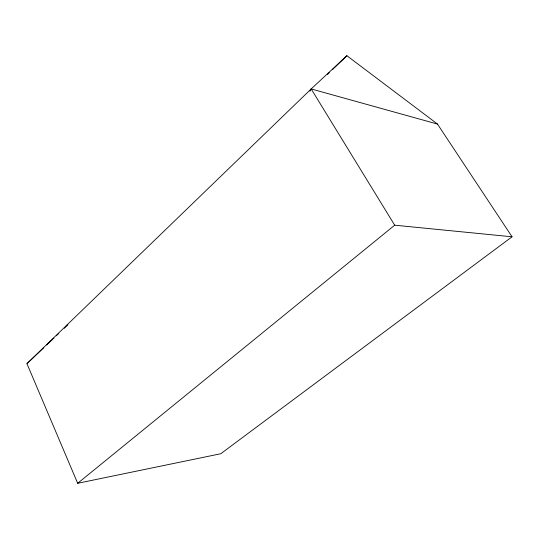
<?xml version="1.0" encoding="UTF-8"?>
<svg xmlns="http://www.w3.org/2000/svg" width="539" height="539" viewBox="0 0 539 539"><rect width="100%" height="100%" fill="white"/><g stroke="black" fill="none" stroke-linecap="round" stroke-linejoin="round"><path stroke-width="0.81" d="M309.992 91.172L311.171 88.942L346.887 55.706L437.432 124.01L512.05 236.796L220.768 453.737L77.677 483.294L26.95 363.657L311.171 88.942L437.473 124.071M327.53 74.402L329.342 72.65M332.368 69.733L346.887 55.706M26.95 363.657L43.672 347.803M46.657 344.973L53.893 338.115M56.332 335.797L58.778 333.479M64.276 328.271L67.941 324.795M77.677 483.294L394.689 225.194L512.05 236.796M311.171 88.942L394.689 225.194"/></g></svg>
